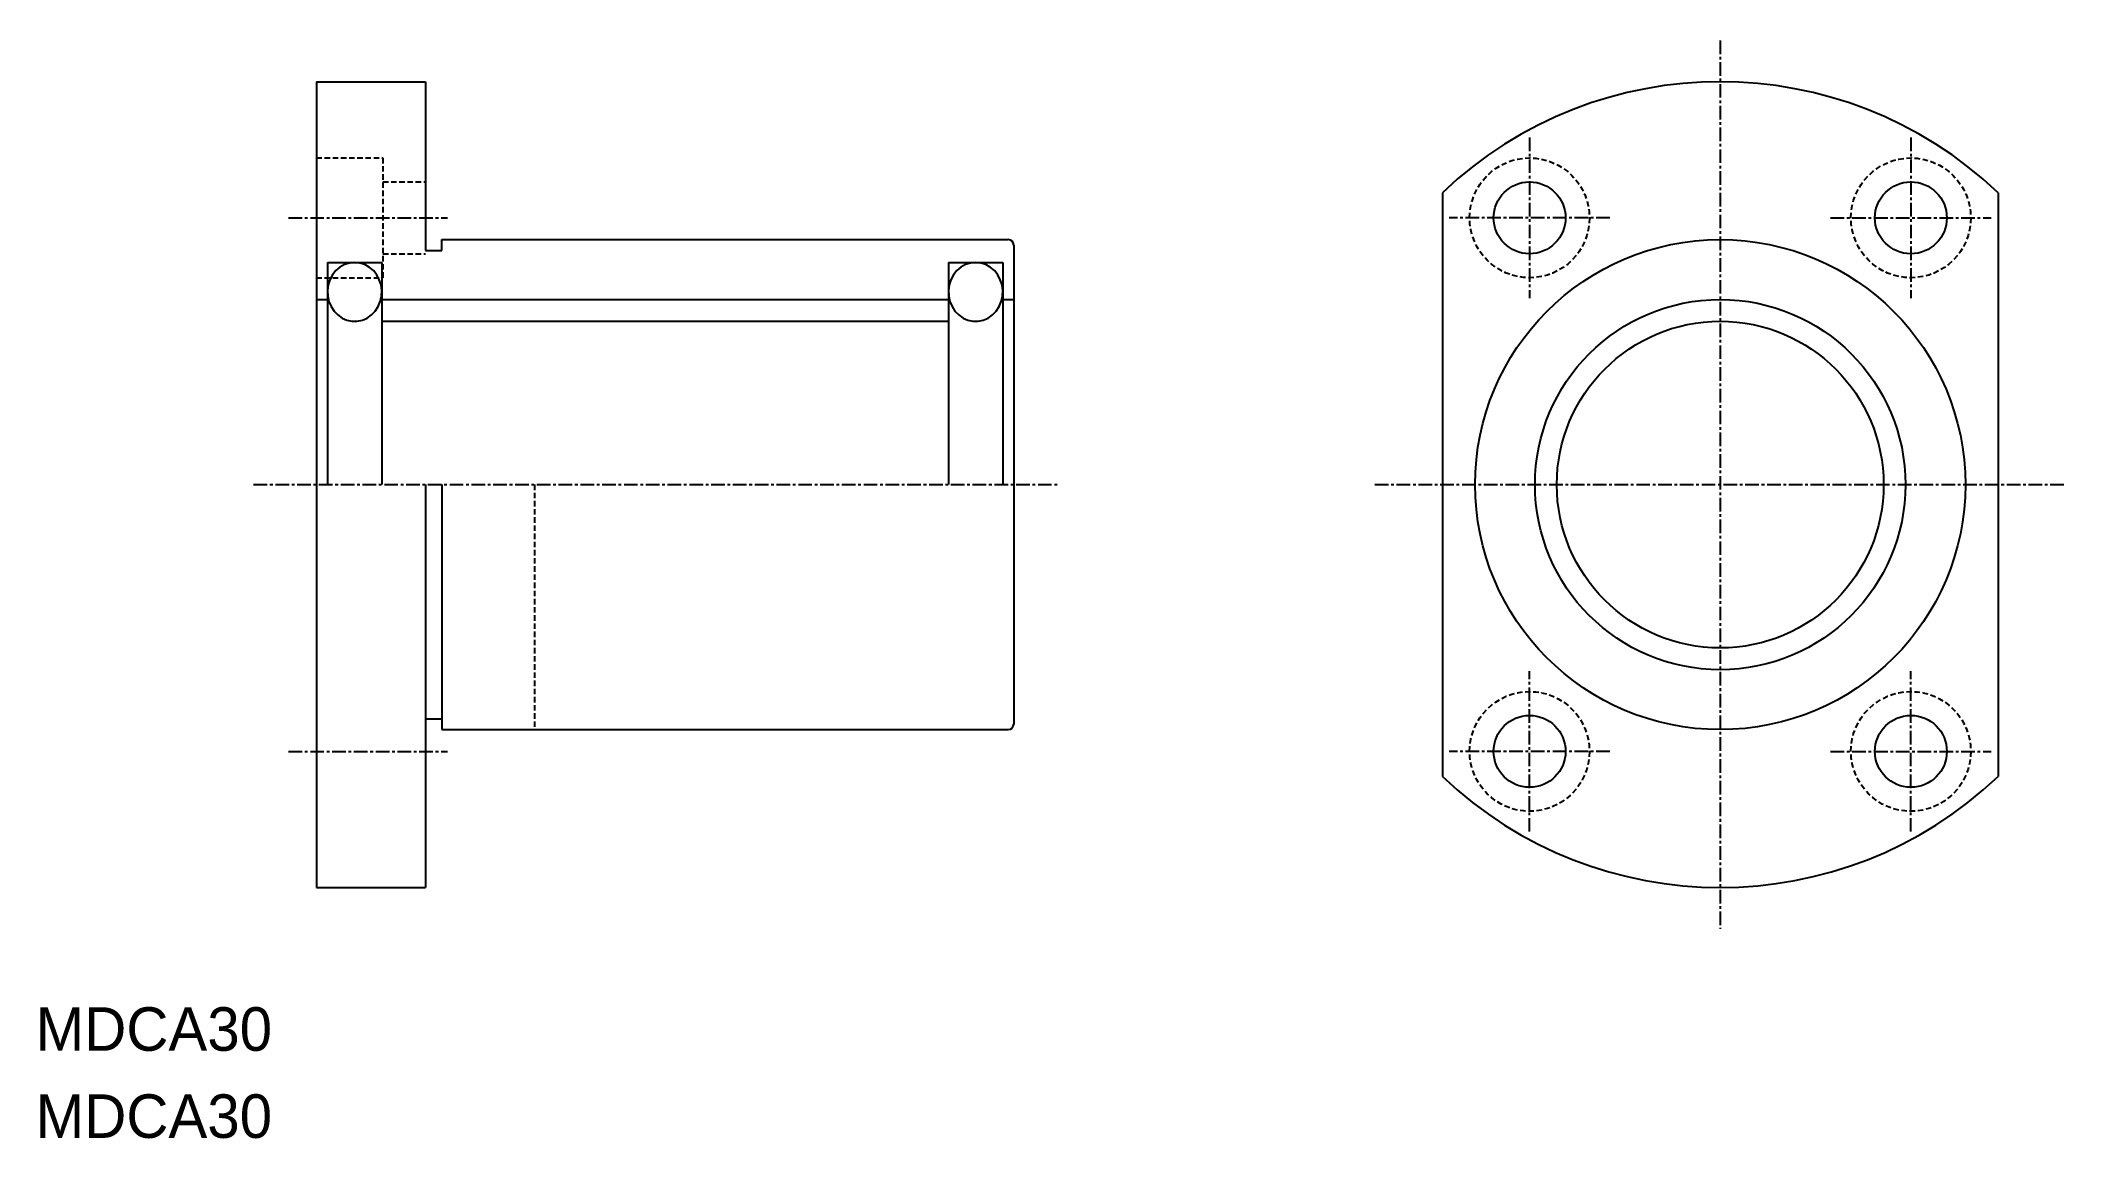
# Model space of a CAD drawing. Extents: x 10 to 196, y 10 to 111.
import ezdxf

# ---------------------------------------------------------------- set-up
doc = ezdxf.new("R2010")
doc.units = 0
doc.linetypes.add('CENTER', pattern=[2, 1.25, -0.25, 0.25, -0.25])
doc.linetypes.add('DASHED', pattern=[0.75, 0.5, -0.25])
doc.layers.get('0').update_dxf_attribs({"linetype": 'CONTINUOUS'})
doc.layers.add('CENTER', color=1, linetype='CENTER')

msp = doc.modelspace()

# ---------------------------------------------------------------- linework, layer by layer
at = {"color": 7, "linetype": 'CONTINUOUS'}
for p, q in [((35.77, 107), (35.77, 33)), ((35.77, 107), (45.77, 107)), ((45.77, 107), (45.77, 91.5)), ((139.12, 96.81), (139.12, 43.19)), ((190.12, 96.81), (190.12, 43.19)), ((45.77, 91.5), (47.27, 91.5)), ((47.27, 92.5), (99.27, 92.5)), ((47.27, 91.5), (47.27, 92.5)), ((99.77, 92), (99.77, 48)), ((36.77, 90.4), (41.77, 90.4)), ((36.77, 90.4), (36.77, 70)), ((41.77, 90.4), (41.77, 70)), ((93.77, 90.4), (93.77, 70)), ((93.77, 90.4), (98.77, 90.4)), ((98.77, 90.4), (98.77, 70)), ((35.77, 87), (36.77, 87)), ((41.77, 87), (93.77, 87)), ((98.77, 87), (99.77, 87)), ((41.77, 85), (93.77, 85)), ((45.77, 70), (45.77, 33)), ((47.27, 70), (47.27, 47.5)), ((47.27, 64.37), (47.27, 64.37)), ((47.27, 58.75), (47.27, 58.75)), ((45.77, 48.5), (47.27, 48.5)), ((47.27, 47.5), (99.27, 47.5)), ((35.77, 33), (45.77, 33))]:
    msp.add_line(p, q, dxfattribs=at)
at = {"color": 3, "linetype": 'DASHED'}
for p, q in [((35.77, 100), (41.87, 100)), ((41.87, 100), (41.87, 89)), ((41.87, 97.8), (45.77, 97.8)), ((41.87, 91.2), (45.77, 91.2)), ((35.77, 89), (41.87, 89)), ((55.77, 70), (55.77, 47.5))]:
    msp.add_line(p, q, dxfattribs=at)
at = {"color": 7, "linetype": 'CONTINUOUS', "flags": 128}
for points in [[(39.27, 90.4), (38.8, 90.35), (38.34, 90.21), (37.92, 89.97), (37.55, 89.65), (37.23, 89.27), (37, 88.82), (36.84, 88.34), (36.77, 87.83), (36.8, 87.32), (36.91, 86.82), (37.11, 86.35), (37.38, 85.93), (37.73, 85.58), (38.13, 85.3), (38.57, 85.11), (39.03, 85.01), (39.51, 85.01), (39.98, 85.11), (40.42, 85.3), (40.82, 85.58), (41.16, 85.93), (41.44, 86.35), (41.63, 86.82), (41.75, 87.32), (41.77, 87.83), (41.7, 88.34), (41.54, 88.82), (41.31, 89.27), (41, 89.65), (40.62, 89.97), (40.2, 90.21), (39.74, 90.35)], [(96.27, 90.4), (95.8, 90.35), (95.34, 90.21), (94.92, 89.97), (94.55, 89.65), (94.23, 89.27), (94, 88.82), (93.84, 88.34), (93.77, 87.83), (93.8, 87.32), (93.91, 86.82), (94.11, 86.35), (94.38, 85.93), (94.73, 85.58), (95.13, 85.3), (95.57, 85.11), (96.03, 85.01), (96.51, 85.01), (96.98, 85.11), (97.42, 85.3), (97.82, 85.58), (98.16, 85.93), (98.44, 86.35), (98.63, 86.82), (98.75, 87.32), (98.77, 87.83), (98.7, 88.34), (98.54, 88.82), (98.31, 89.27), (98, 89.65), (97.62, 89.97), (97.2, 90.21), (96.74, 90.35)]]:
    msp.add_lwpolyline(points, close=True, dxfattribs=at)
at = {"color": 3, "linetype": 'DASHED'}
for centre in [(147.12, 94.5), (182.12, 94.5), (147.12, 45.5), (182.12, 45.5)]:
    msp.add_circle(centre, 5.5, dxfattribs=at)
at = {"color": 7, "linetype": 'CONTINUOUS'}
for centre, radius in [((147.12, 94.5), 3.3), ((182.12, 94.5), 3.3), ((164.62, 70), 22.5), ((164.62, 70), 17), ((164.62, 70), 15), ((147.12, 45.5), 3.3), ((182.12, 45.5), 3.3)]:
    msp.add_circle(centre, radius, dxfattribs=at)
for centre, radius, start, end in [((164.62, 70), 37, 46.434, 133.566), ((99.27, 92), 0.5, 360, 90), ((99.27, 48), 0.5, 270, 0), ((164.62, 70), 37, 226.434, 313.566)]:
    msp.add_arc(centre, radius, start, end, dxfattribs=at)
at = {"layer": 'CENTER', "color": 1, "linetype": 'CENTER'}
for p, q in [((164.62, 110.79), (164.62, 29.21)), ((147.12, 101.87), (147.12, 87.13)), ((182.12, 101.87), (182.12, 87.13)), ((33.21, 94.5), (47.8, 94.5)), ((154.49, 94.5), (139.74, 94.5)), ((174.74, 94.5), (189.49, 94.5)), ((30, 70), (103.83, 70)), ((132.92, 70), (196.31, 70)), ((147.12, 38.13), (147.12, 52.87)), ((182.12, 38.13), (182.12, 52.87)), ((33.21, 45.5), (47.8, 45.5)), ((154.49, 45.5), (139.74, 45.5)), ((174.74, 45.5), (189.49, 45.5))]:
    msp.add_line(p, q, dxfattribs=at)

# ---------------------------------------------------------------- texts
at = {"color": 7, "linetype": 'CONTINUOUS'}
for p in [(10, 18), (10, 10)]:
    msp.add_text('MDCA30', height=4, dxfattribs=at).set_placement(p)

doc.saveas('drawing.dxf')
